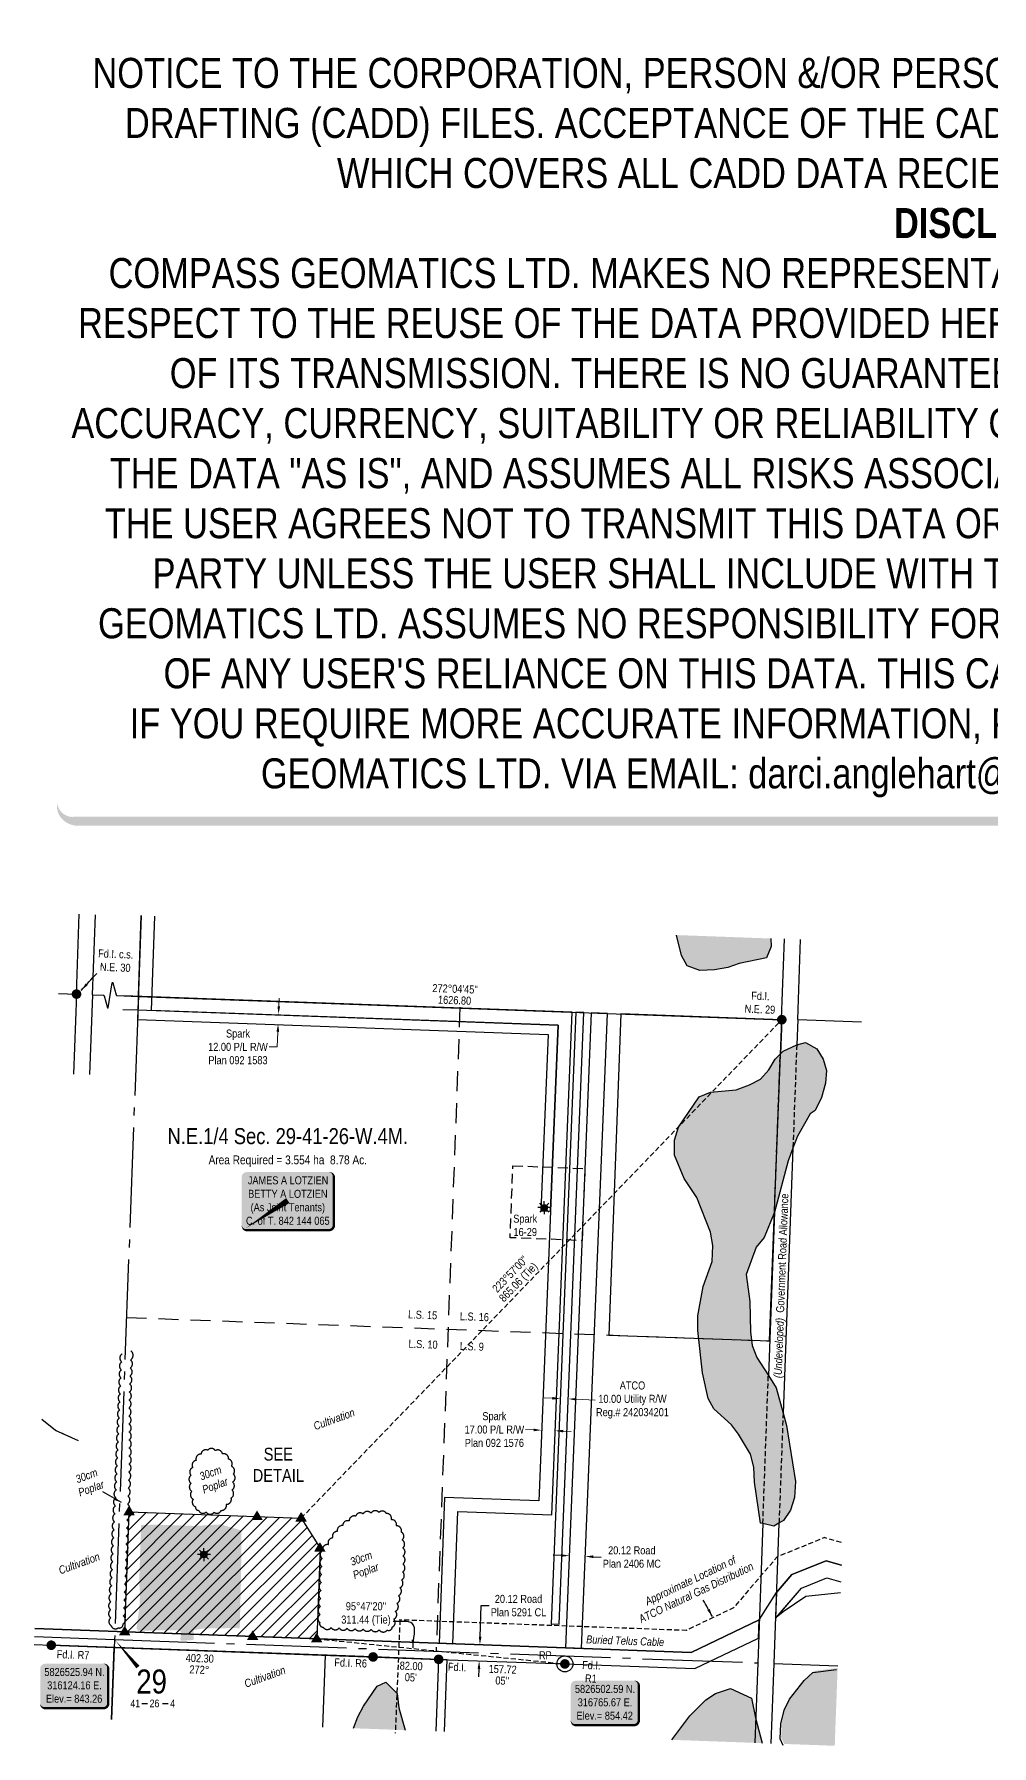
# Model space of a CAD drawing. Extents: x 316103 to 318495, y 5826400 to 5828539.
# Drawn here: x 316103 to 317299, y 5826400 to 5828539 of the extents above; entities that cross this region are included whole.
import ezdxf
from ezdxf.enums import TextEntityAlignment as Align

# ---------------------------------------------------------------- set-up
doc = ezdxf.new("R2010")
doc.units = 0
doc.header["$LTSCALE"] = 5
doc.header["$PDSIZE"] = 0.5
for name, pattern in [('0', [1, 1, 0]), ('foc-ACCESSROAD', [3.75, 2.5, -1.25]), ('foc-LSD', [8, 5, -3]), ('foc-QUARTERLINE', [33, 25, -3, 2, -3]), ('foc-TIELINE', [1.875, 1.25, -0.625]), ('foc-TRAV', [1.875, 1.25, -0.625]), ('foc-WHEELTRACKS', [2, 0.4, -1.6]), ('UG_PIPE', [1.875, 1.25, -0.625])]:
    doc.linetypes.add(name, pattern=pattern)
doc.layers.get('Defpoints').update_dxf_attribs({"color": 9})
for name, color, linetype in [('10', 1, 'Continuous'), ('35', 37, 'Continuous'), ('9', 3, 'Continuous'), ('AS-OWNER', 7, 'Continuous'), ('AS-PIPE-UG', 44, 'UG_PIPE'), ('AS-PIPE-UG-T', 44, 'Continuous'), ('AS-ROADS', 254, 'Continuous'), ('AS-TELUS', 224, 'foc-TEL'), ('BF_Hydro_Polygon', 7, 'Continuous'), ('C-SYMBOL', 7, 'Continuous'), ('C-WS-S', 8, 'Continuous'), ('CG-NOTES', 7, 'Continuous'), ('DETAIL-T', 7, 'Continuous'), ('F-RW', 190, 'Continuous'), ('F-WS', 190, 'foc-ACCESSROAD'), ('F-WS-S', 8, 'Continuous'), ('L-AREAREQUIRED', 7, 'Continuous'), ('L-BD', 7, 'Continuous'), ('L-DETAIL-T', 3, 'Continuous'), ('L-MON', 1, 'Continuous'), ('L-MON-T', 1, 'Continuous'), ('L-QSEC', 8, 'foc-QUARTERLINE'), ('L-ROAD-T', 7, 'Continuous'), ('L-SEC', 7, 'Continuous'), ('L-SECLBL', 7, 'Continuous'), ('L-SECTION-LSD', 7, 'foc-LSD'), ('L-TIE', 7, 'foc-TIELINE'), ('L-TITLEDB', 4, 'Continuous'), ('L-TITLEDB-T', 4, 'Continuous'), ('L-WATER-DASH', 7, 'foc-TRAV'), ('P-PROPOSED', 10, 'Continuous'), ('T-BUSH', 110, '0'), ('T-BUSH-T', 110, 'Continuous'), ('T-WATER', 160, 'Continuous'), ('T-WATER-H', 133, 'Continuous'), ('T-WATER-P3', 160, 'foc-WHEELTRACKS')]:
    doc.layers.add(name, color=color, linetype=linetype)
doc.layers.add('DISCLAIMER', color=7, linetype='Continuous', plot=False)
for name, color, linetype, lineweight in [('F-RW-T', 190, 'Continuous', 9), ('F-WS-T', 190, 'Continuous', 9), ('T-TEXT', 48, 'Continuous', 18)]:
    doc.layers.add(name, color=color, linetype=linetype, lineweight=lineweight)
doc.layers.add('P-PROPOSED-EXISTING-H', color=7, linetype='Continuous', true_color=0xffeebd)
doc.styles.add('100L', font='ARIALN.TTF', dxfattribs={"height": 11})
doc.styles.add('175L', font='ARIALN.TTF', dxfattribs={"height": 20})
doc.styles.add('80', font='ARIALN.TTF', dxfattribs={"height": 10})
doc.styles.add('80CG', font='ARIALN.TTF', dxfattribs={"height": 10})
doc.styles.add('80L', font='ARIALN.TTF', dxfattribs={"height": 10})
doc.styles.add('80LS', font='ARIALNI.TTF', dxfattribs={"height": 10})
doc.styles.add('foc-LtypeFont', font='ARIALN.TTF', dxfattribs={"height": 7.35})
doc.styles.add('SIMPLEX', font='ARIALN.TTF')
doc.linetypes.add('foc-TEL', pattern='A,2,-1,["T",foc-LtypeFont,S=0.2,R=0,X=-0.425,Y=-0.75],-1.24,8', length=12.24)
doc.linetypes.add('foc-TEL-NOLINE', pattern='A,0,-2,["T",foc-LtypeFont,S=0.2,R=0,X=-0.425,Y=-0.75],-10.24', length=12.24)
doc.linetypes.add('foc-TOPO-flowdirection-NOLINE', pattern='A,0,[">",foc-LtypeFont,S=0.3,R=0,X=0,Y=-0.945],-20,[">",foc-LtypeFont,S=0.3,R=0,X=0,Y=-0.945],0', length=20)
doc.dimstyles.new('Compass 5 000', dxfattribs={"dimscale": 5, "dimtxt": 9, "dimasz": 2, "dimexe": 0.2, "dimexo": 0.0625, "dimgap": 0.5, "dimtad": 0, "dimtih": 1, "dimtoh": 1, "dimzin": 0, "dimdsep": 46, "dimtxsty": '80CG', "dimcen": 0.1, "dimse1": 1, "dimse2": 1, "dimclrd": 256, "dimclrt": 256, "dimaunit": 1, "dimadec": 4, "dimazin": 0, "dimtfac": 0.06, "dimtofl": 0, "dimtmove": 0, "dimatfit": 1, "dimfxl": 0.2, "dimtolj": 1, "dimtzin": 0, "dimlwd": -1, "dimarcsym": 0})

# ---------------------------------------------------------------- blocks, each defined once
blk = doc.blocks.new('L-SECLBL')
at = {"layer": '9', "color": 7}
for p, q in [((-5.1, -27.8), (-12.3, -27.8)), ((20.7, -27.8), (13.5, -27.8))]:
    blk.add_line(p, q, dxfattribs=at)
at = {"layer": '10', "color": 2, "style": 'SIMPLEX'}
blk.add_attdef('SEC', text='', height=30, dxfattribs=at).set_placement((0, 0), align=Align.MIDDLE)
at = {"layer": '10', "color": 5, "style": '80L'}
blk.add_attdef('TWP', text='', height=9.5, dxfattribs=at).set_placement((-14.4, -27.4), align=Align.MIDDLE_RIGHT)
blk.add_attdef('RGE', text='', height=9.5, dxfattribs=at).set_placement((3.6, -27.4), align=Align.MIDDLE_CENTER)
blk.add_attdef('MER', text='', height=9.5, dxfattribs=at).set_placement((23.2, -27.4), align=Align.MIDDLE_LEFT)
blk = doc.blocks.new('*D473')
at = {"layer": 'Defpoints', "color": 0, "transparency": 16777216}
for p in [(316420.4, 5827313.9), (316407.5, 5827302.3), (316420, 5827301.9)]:
    blk.add_point(p, dxfattribs=at)
at = {"layer": 'F-RW-T', "transparency": 16777216}
for p, q in [((316408.3, 5827324.3), (316408.7, 5827334.3)), ((316407.2, 5827292.3), (316406.5, 5827273.5)), ((316406.5, 5827273.5), (316396.5, 5827273.5))]:
    blk.add_line(p, q, dxfattribs=at)
for points in [[(316406.7, 5827324.4), (316410, 5827324.2), (316408, 5827314.3)], [(316405.5, 5827292.4), (316408.8, 5827292.3), (316407.5, 5827302.3)]]:
    blk.add_solid(points, dxfattribs=at)
at = {"layer": 'F-RW-T', "transparency": 16777216, "insert": (316357.4, 5827273.5), "char_height": 10, "attachment_point": 5, "style": '80CG'}
blk.add_mtext('\\A1;Spark\\P12.00 P/L R/W\\PPlan 092 1583', dxfattribs=at)
blk = doc.blocks.new('*D474')
at = {"layer": 'Defpoints', "color": 0, "transparency": 16777216}
for p in [(316737.1, 5826805.8), (316754.1, 5826805.1), (316736.6, 5826794.6)]:
    blk.add_point(p, dxfattribs=at)
at = {"layer": 'F-RW-T', "transparency": 16777216}
for p, q in [((316726.7, 5826795), (316716.7, 5826795.4)), ((316763.6, 5826793.5), (316773.6, 5826793.1))]:
    blk.add_line(p, q, dxfattribs=at)
for points in [[(316726.7, 5826796.6), (316726.6, 5826793.3), (316736.6, 5826794.6)], [(316763.7, 5826795.1), (316763.5, 5826791.8), (316753.6, 5826793.9)]]:
    blk.add_solid(points, dxfattribs=at)
at = {"layer": 'F-RW-T', "transparency": 16777216, "insert": (316677.6, 5826795.4), "char_height": 10, "attachment_point": 5, "style": '80CG'}
blk.add_mtext('\\A1;Spark\\P17.00 P/L R/W\\PPlan 092 1576', dxfattribs=at)
blk = doc.blocks.new('*D475')
at = {"layer": 'Defpoints', "color": 0, "transparency": 16777216}
for p in [(316771.8, 5826653.6), (316791.9, 5826652.8), (316791.2, 5826636.9)]:
    blk.add_point(p, dxfattribs=at)
at = {"layer": 'L-TITLEDB-T', "transparency": 16777216}
for p, q in [((316761.2, 5826638.1), (316751.2, 5826638.6)), ((316801.2, 5826636.5), (316811.2, 5826636.1))]:
    blk.add_line(p, q, dxfattribs=at)
for points in [[(316761.2, 5826639.8), (316761.1, 5826636.5), (316771.1, 5826637.7)], [(316801.3, 5826638.2), (316801.2, 5826634.8), (316791.2, 5826636.9)]]:
    blk.add_solid(points, dxfattribs=at)
at = {"layer": 'L-TITLEDB-T', "transparency": 16777216, "insert": (316849.3, 5826636.1), "char_height": 10, "attachment_point": 5, "style": '80CG'}
blk.add_mtext('\\A1;20.12 Road\\PPlan 2406 MC', dxfattribs=at)
blk = doc.blocks.new('GAS')
h = blk.add_hatch(color=255)
h.dxf.hatch_style = 1
edge = h.paths.add_edge_path()
edge.add_arc((0, 0), 0.9, 0, 360)
for p, q in [((-0.81, 0), (-1.62, 0)), ((-0.57, 0.57), (-1.14, 1.14)), ((0, 0.81), (0, 1.62)), ((0.57, 0.57), (1.14, 1.14)), ((1.62, 0), (0.81, 0)), ((-0.57, -0.57), (-1.14, -1.14)), ((0, -0.81), (0, -1.62)), ((1.14, -1.14), (0.57, -0.57))]:
    blk.add_line(p, q)
blk.add_circle((0, 0), 0.8)
blk = doc.blocks.new('*U478')
h = blk.add_hatch(color=59)
edge = h.paths.add_edge_path()
edge.add_line((-51.5, -37), (51.5, -37))
edge.add_arc((51.5, -31), 6, 270, 360)
edge.add_line((57.5, -31), (57.5, 29.5))
edge.add_arc((51.5, 29.5), 6, 0, 90)
edge.add_line((51.5, 35.5), (-51.5, 35.5))
edge.add_arc((-51.5, 29.5), 6, 90, 180)
edge.add_line((-57.5, 29.5), (-57.5, -31))
edge.add_arc((-51.5, -31), 6, 180, 270)
at = {"color": 1, "flags": 128}
blk.add_lwpolyline([(-51.5, -37, 3, 3, 0), (51.5, -37, 3, 3, 0.414214), (57.5, -31, 3, 3, 0), (57.5, 29.5, 3, 0, 0.414214), (51.5, 35.5, 0, 0, 0), (-51.5, 35.5, 0, 0, 0.414214), (-57.5, 29.5, 0, 0, 0), (-57.5, -31, 0, 3, 0.414214)], format="xyseb", close=True, dxfattribs=at)
blk.add_lwpolyline([(-52.8, -34.8, 0, 7.5, 0), (0, 0, 0, 0, 0)], format="xyseb", dxfattribs=at)
at = {"color": 1, "style": '80'}
blk.add_attdef('ENTER_TEXT_001', (-36, -5), '', height=10, dxfattribs=at)
blk = doc.blocks.new('*D479')
at = {"layer": 'Defpoints', "color": 0, "transparency": 16777216}
for p in [(316760.6, 5826849.4), (316770.6, 5826849), (316770, 5826833.7)]:
    blk.add_point(p, dxfattribs=at)
at = {"layer": 'F-RW-T', "transparency": 16777216}
for p, q in [((316750, 5826834.5), (316740, 5826834.9)), ((316780, 5826833.3), (316803.6, 5826832.3))]:
    blk.add_line(p, q, dxfattribs=at)
for points in [[(316750.1, 5826836.2), (316749.9, 5826832.8), (316760, 5826834.1)], [(316780, 5826834.9), (316779.9, 5826831.6), (316770, 5826833.7)]]:
    blk.add_solid(points, dxfattribs=at)
at = {"layer": 'F-RW-T', "transparency": 16777216, "insert": (316850.1, 5826832.3), "char_height": 10, "attachment_point": 5, "style": '80CG'}
blk.add_mtext('\\A1;ATCO\\P10.00 Utility R/W\\PReg.# 242034201', dxfattribs=at)
blk = doc.blocks.new('fdia')
at = {"color": 255, "const_width": 1}
blk.add_lwpolyline([(-0.5, 0, 1), (0.5, 0, 1)], format="xyb", close=True, dxfattribs=at)
blk = doc.blocks.new('Fdiaa')
blk.add_blockref('fdia', (0, 0))
blk = doc.blocks.new('fdib')
at = {"color": 1, "const_width": 1.6}
blk.add_lwpolyline([(-0.4, 0, 1), (0.4, 0, 1)], format="xyb", close=True, dxfattribs=at)
at = {"color": 1}
blk.add_circle((0, 0), 0.8, dxfattribs=at)
blk = doc.blocks.new('Fdibb')
blk.add_blockref('fdib', (0, 0))
blk = doc.blocks.new('fdicc')
for name in ['Fdibb', 'Fdiaa']:
    blk.add_blockref(name, (0, 0))
blk = doc.blocks.new('FDI')
blk.add_blockref('fdicc', (0, 0))
blk = doc.blocks.new('STRIA')
blk.add_hatch(color=255).paths.add_polyline_path([(-0.04, 1.52), (-1.47, -0.87), (1.39, -0.87)])
blk = doc.blocks.new('STRIAA')
blk.add_blockref('STRIA', (0, 0))
blk = doc.blocks.new('STRIB')
at = {"color": 1}
blk.add_solid([(-1.12, -0.67), (-0.04, 1.13), (1.04, -0.67)], dxfattribs=at)
blk = doc.blocks.new('STRIBB')
blk.add_blockref('STRIB', (0, 0))
blk = doc.blocks.new('STRICC')
for name in ['STRIAA', 'STRIBB']:
    blk.add_blockref(name, (0, 0))
blk = doc.blocks.new('fdspike')
blk.add_blockref('STRICC', (0, 0))
blk = doc.blocks.new('TRIA')
blk.add_hatch(color=255).paths.add_polyline_path([(-0.04, 1.52), (-1.47, -0.87), (1.39, -0.87)])
blk = doc.blocks.new('TRIAA')
blk.add_blockref('TRIA', (0, 0))
blk = doc.blocks.new('TRIB')
at = {"color": 1}
blk.add_lwpolyline([(-1.12, -0.67), (-0.04, 1.13), (1.04, -0.67)], close=True, dxfattribs=at)
blk = doc.blocks.new('TRIBB')
blk.add_blockref('TRIB', (0, 0))
blk = doc.blocks.new('TRICC')
for name in ['TRIAA', 'TRIBB']:
    blk.add_blockref(name, (0, 0))
blk = doc.blocks.new('plspike')
blk.add_blockref('TRICC', (0, 0))
blk = doc.blocks.new('*D484')
at = {"layer": 'Defpoints', "color": 0, "transparency": 16777216}
for p in [(316658.7, 5826506.5), (316844.7, 5826519.8), (316844, 5826499.7)]:
    blk.add_point(p, dxfattribs=at)
at = {"layer": 'L-TITLEDB-T', "transparency": 16777216}
for p, q in [((316659.8, 5826536.6), (316661.2, 5826575.4)), ((316661.2, 5826575.4), (316671.2, 5826575.4)), ((316658.4, 5826496.5), (316658, 5826486.5))]:
    blk.add_line(p, q, dxfattribs=at)
for points in [[(316658.2, 5826536.6), (316661.5, 5826536.5), (316659.5, 5826526.6)], [(316656.7, 5826496.5), (316660, 5826496.4), (316658.7, 5826506.5)]]:
    blk.add_solid(points, dxfattribs=at)
at = {"layer": 'L-TITLEDB-T', "transparency": 16777216, "insert": (316707.8, 5826575.4), "char_height": 10, "attachment_point": 5, "style": '80CG'}
blk.add_mtext('\\A1;20.12 Road\\PPlan 5291 CL', dxfattribs=at)
blk = doc.blocks.new('RP')
at = {"layer": '35', "color": 3}
blk.add_circle((0, 0), 10, dxfattribs=at)
at = {"layer": '35', "color": 3, "style": '80'}
blk.add_attdef('RP_001', (-32.4, 5.8), '', height=10, dxfattribs=at)
blk = doc.blocks.new('*U506')
h = blk.add_hatch(color=254)
edge = h.paths.add_edge_path()
edge.add_line((-36.5, -28.5), (36.5, -28.5))
edge.add_arc((36.5, -22.5), 6, 270, 360)
edge.add_line((42.5, -22.5), (42.5, 21))
edge.add_arc((36.5, 21), 6, 0, 90)
edge.add_line((36.5, 27), (-36.5, 27))
edge.add_arc((-36.5, 21), 6, 90, 180)
edge.add_line((-42.5, 21), (-42.5, -22.5))
edge.add_arc((-36.5, -22.5), 6, 180, 270)
at = {"color": 1, "flags": 128}
blk.add_lwpolyline([(-36.5, -28.5, 3, 3, 0), (36.5, -28.5, 3, 3, 0.414214), (42.5, -22.5, 3, 3, 0), (42.5, 21, 3, 0, 0.414214), (36.5, 27, 0, 0, 0), (-36.5, 27, 0, 0, 0.414214), (-42.5, 21, 0, 0, 0), (-42.5, -22.5, 0, 3, 0.414214)], format="xyseb", close=True, dxfattribs=at)
blk.add_lwpolyline([(-39.5, -23.1, 0, 10, 0), (0, 0, 5, 5, 0)], format="xyseb", dxfattribs=at)
at = {"color": 1, "style": '80'}
blk.add_attdef('ENTER_TEXT_001', (-36, -5), '', height=10, dxfattribs=at)
blk = doc.blocks.new('Linebrk')
blk.add_lwpolyline([(0, 0.00175, -0.346152), (-0.00019, 0.0015), (-0.00314, 0.00055, 0.772575), (-0.00312, 0.00036), (0.00312, -0.00036, -0.772575), (0.00314, -0.00055), (0.00019, -0.0015, 0.346152), (0, -0.00175)], format="xyb")
blk = doc.blocks.new('Disclaimer_Legal')
at = {"layer": 'DISCLAIMER', "color": 254, "flags": 128}
blk.add_lwpolyline([(-3612.9, -1104.6, 37.5, 37.5, 0), (4096.1, -1104.6, 37.5, 37.5, 0.414214), (4171.1, -1029.6, 37.5, 37.5, 0), (4171.1, 2078.7, 37.5, 0, 0.414214), (4096.1, 2153.7, 0, 0, 0), (-3612.9, 2153.7, 0, 0, 0.414214), (-3687.9, 2078.7, 0, 0, 0), (-3687.9, -1029.6, 0, 37.5, 0.414214)], format="xyseb", close=True, dxfattribs=at)
at = {"layer": 'DISCLAIMER', "color": 254, "insert": (241.6, 533.9), "char_height": 125, "width": 7717.568, "attachment_point": 5, "style": '80'}
blk.add_mtext('NOTICE TO THE CORPORATION, PERSON &/OR PERSONS REGARDING THIS COMPUTER AIDED DESIGN AND DRAFTING (CADD) FILES. ACCEPTANCE OF THE CADD DATA IS BASED ON THE FOLLOWING DISCLAIMER WHICH COVERS ALL CADD DATA RECIEVED FROM COMPASS GEOMATICS LTD.\\P{\\fArial Narrow|b1|i0|c0|p34;DISCLAIMER}\\PCOMPASS GEOMATICS LTD. MAKES NO REPRESENTATION OR WARRANTIES, EXPRESS OR IMPLIED, WITH RESPECT TO THE REUSE OF THE DATA PROVIDED HEREWITH, REGARDLESS OF ITS FORMAT OR THE MEANS OF ITS TRANSMISSION. THERE IS NO GUARANTEE OR REPRESENTATION TO THE USER AS TO THE ACCURACY, CURRENCY, SUITABILITY OR RELIABILITY OF THIS DATA FOR ANY PURPOSE. THE USER ACCEPTS THE DATA "AS IS", AND ASSUMES ALL RISKS ASSOCIATED WITH ITS USE. BY ACCEPTANCE OF THIS DATA, THE USER AGREES NOT TO TRANSMIT THIS DATA OR PROVIDE ACCESS OR ANY PART OF IT TO ANOTHER PARTY UNLESS THE USER SHALL INCLUDE WITH THE DATA A COPY OF THIS DISCLAIMER. COMPASS GEOMATICS LTD. ASSUMES NO RESPONSIBILITY FOR ACTUAL OR CONSEQUENTIAL DAMAGE AS A RESULT OF ANY USER\'S RELIANCE ON THIS DATA. THIS CADD FILE IS FOR ILLUSTRATION PURPOSES ONLY.\\PIF YOU REQUIRE MORE ACCURATE INFORMATION, PLEASE CONTACT DARCI ANGLEHART AT COMPASS GEOMATICS LTD. VIA EMAIL: darci.anglehart@compassgeomatics.ca OR CELL: 506-961-7292', dxfattribs=at)

msp = doc.modelspace()

# ---------------------------------------------------------------- hatches: boundary and pattern name
at = {"layer": 'AS-ROADS'}
h = msp.add_hatch(color=256, dxfattribs=at)
h.dxf.hatch_style = 1
h.paths.add_polyline_path([(316236.357, 5826676.019), (316234.001, 5826604.017), (316235.109, 5826590.182), (316234.278, 5826574.132), (316230.678, 5826546.738), (316232.063, 5826544.247), (316284.949, 5826544.524), (316286.333, 5826541.203), (316285.502, 5826534.009), (316286.056, 5826531.519), (316301.795, 5826532.424), (316302.23, 5826545.019), (316317.331, 5826547.19), (316356.444, 5826547.299), (316359.613, 5826546.923), (316361.281, 5826613.046), (316361.656, 5826669.311), (316336.261, 5826676.946), (316304.012, 5826675.001), (316254.257, 5826676.578)])
at = {"layer": 'P-PROPOSED-EXISTING-H'}
h = msp.add_hatch(dxfattribs=at)
h.set_pattern_fill('ANSI31', color=256, scale=3.499597, style=0)
h.set_pattern_definition([(45, (36.415, 670.808), (-7.856819446, 7.856819446), [])])
h.paths.add_polyline_path([(316221.497, 5826692.606), (316436.33, 5826684.786), (316459.967, 5826647.055), (316455.855, 5826533.993), (316216.041, 5826542.722)])
at = {"layer": 'T-WATER-H'}
h = msp.add_hatch(color=256, dxfattribs=at)
h.dxf.hatch_style = 1
h.paths.add_polyline_path([(316905.241, 5827413.241), (316911.405, 5827387.862), (316918.41, 5827374.873), (316934.394, 5827368.89), (316952.372, 5827369.888), (316969.362, 5827372.895), (316983.339, 5827377.901), (317017.306, 5827384.906), (317023.291, 5827398.899), (317022.727, 5827408.956)])
h = msp.add_hatch(color=256, dxfattribs=at)
h.dxf.hatch_style = 1
h.paths.add_polyline_path([(317072.161, 5827189.779), (317056.362, 5827162.142), (317050.488, 5827146.95), (317044.385, 5827131.167), (317027.396, 5827067.138), (317014.456, 5827035.253), (317004.471, 5827023.258), (316992.296, 5826989.053), (316996.512, 5826955.326), (316997.528, 5826917.366), (316999.536, 5826900.375), (317005.531, 5826885.398), (317019.818, 5826862.803), (317029.528, 5826847.448), (317038.217, 5826816.064), (317042.527, 5826800.495), (317053.548, 5826730.568), (317052.557, 5826710.588), (317047.573, 5826694.606), (317038.589, 5826681.612), (317033.112, 5826678.416), (317026.603, 5826674.617), (317012.962, 5826677.919), (317010.11, 5826678.61), (317002.598, 5826729.556), (317001.59, 5826748.536), (316997.594, 5826764.515), (316982.592, 5826789.488), (316973.597, 5826801.465), (316951.608, 5826821.435), (316944.613, 5826834.423), (316937.61, 5826866.389), (316931.587, 5826919.337), (316931.579, 5826937.318), (316938.563, 5826974.28), (316949.539, 5827005.255), (316950.521, 5827025.235), (316947.523, 5827042.215), (316930.516, 5827085.168), (316914.524, 5827109.141), (316902.523, 5827138.105), (316902.515, 5827157.086), (316907.508, 5827173.069), (316933.462, 5827211.04), (316947.448, 5827217.046), (316979.417, 5827220.049), (316996.395, 5827226.056), (317009.871, 5827233.052), (317020.366, 5827245.047), (317028.351, 5827258.041), (317034.713, 5827264.408), (317038.336, 5827268.035), (317055.278, 5827276.09), (317066.301, 5827279.037), (317080.295, 5827271.043), (317088.291, 5827258.066), (317092.286, 5827244.078), (317091.293, 5827228.097), (317086.312, 5827210.105), (317078.328, 5827194.122)])
h = msp.add_hatch(color=256, dxfattribs=at)
h.dxf.hatch_style = 1
h.paths.add_polyline_path([(316514.207, 5826449.626), (316507.223, 5826436.633), (316501.813, 5826422.196), (316566.25, 5826419.851), (316558.169, 5826447.645), (316556.161, 5826465.624), (316542.164, 5826479.607), (316531.177, 5826474.602)])
h = msp.add_hatch(color=256, dxfattribs=at)
h.dxf.hatch_style = 1
h.paths.add_polyline_path([(317106.342, 5826497.547), (317076.63, 5826493.817), (317065.644, 5826483.822), (317047.673, 5826460.835), (317040.69, 5826446.851), (317036.697, 5826429.869), (317035.705, 5826410.877), (317039.841, 5826402.615), (317102.737, 5826400.326)])
h = msp.add_hatch(color=256, dxfattribs=at)
h.dxf.hatch_style = 1
h.paths.add_polyline_path([(317012.015, 5826403.628), (317003.963, 5826435.247), (316998.725, 5826459.824), (316972.738, 5826471.792), (316953.76, 5826465.794), (316941.774, 5826457.799), (316921.802, 5826437.811), (316899.452, 5826407.725)])

# ---------------------------------------------------------------- linework, layer by layer
at = {"layer": 'AS-PIPE-UG'}
msp.add_line((316559.593, 5826557.531), (316553.842, 5826415.942), dxfattribs=at)
at = {"layer": 'AS-PIPE-UG', "flags": 128}
msp.add_lwpolyline([(317110.998, 5826654.162), (317089.997, 5826660.363), (317030.801, 5826636.308), (316976.192, 5826572.64), (316917.003, 5826544.385), (316559.593, 5826557.531), (316559.263, 5826557.543)], dxfattribs=at)
at = {"layer": 'AS-TELUS', "linetype": 'foc-TEL-NOLINE', "flags": 128}
msp.add_lwpolyline([(316103.666, 5826546.813), (316766.399, 5826522.689), (316923.599, 5826516.971), (317008.497, 5826557.545), (317029.893, 5826591.71), (317049.12, 5826614.148), (317091.847, 5826631.53), (317111.099, 5826625.854)], dxfattribs=at)
at = {"layer": 'BF_Hydro_Polygon'}
msp.add_lwpolyline([(317038.502, 5826400.529), (317034.37, 5826408.793), (317035.37, 5826427.785), (317039.37, 5826444.765), (317046.359, 5826458.745), (317064.34, 5826481.725), (317075.33, 5826491.715), (317105.044, 5826495.432)], dxfattribs=at)
at = {"layer": 'F-RW', "flags": 128}
for points in [[(316236.529, 5827437.63), (316231.884, 5827307.714), (316744.705, 5827289.101), (316735.76, 5827068.869), (316747.748, 5827068.387), (316757.183, 5827300.655), (316249.323, 5827319.088), (316253.603, 5827437.008)], [(316213.515, 5827320.387), (316232.313, 5827319.705), (316757.183, 5827300.655), (316747.748, 5827068.387), (316733.451, 5826715.879), (316733.064, 5826706.387), (316615.397, 5826710.569), (316608.795, 5826528.388), (316625.809, 5826527.774), (316631.781, 5826692.978), (316749.363, 5826688.791), (316774.853, 5827317.023), (316249.939, 5827336.074), (316214.131, 5827337.374)], [(316604.826, 5826418.447), (316604.837, 5826418.6), (316608.067, 5826508.312), (316618.076, 5826507.952), (316614.86, 5826418.082)]]:
    msp.add_lwpolyline(points, dxfattribs=at)
msp.add_lwpolyline([(316758.572, 5826552.224), (316789.539, 5827316.49), (316779.546, 5827316.853), (316748.58, 5826552.587)], close=True, dxfattribs=at)
at = {"layer": 'F-WS', "flags": 128}
msp.add_lwpolyline([(316700.826, 5827125.078), (316790.742, 5827121.434), (316787.098, 5827031.518), (316697.183, 5827035.162)], close=True, dxfattribs=at)
at = {"layer": 'L-BD', "color": 5}
for p, q in [((316526.143, 5826511.292), (316124.156, 5826525.936)), ((316608.069, 5826508.298), (316526.143, 5826511.292))]:
    msp.add_line(p, q, dxfattribs=at)
at = {"layer": 'L-QSEC'}
for p, q in [((316232.993, 5827337.692), (316236.549, 5827437.629)), ((316232.993, 5827337.692), (316203.233, 5826533.127)), ((316103.294, 5826536.764), (316203.233, 5826533.127)), ((316203.233, 5826533.127), (316199.537, 5826433.197)), ((316203.233, 5826533.127), (317006.508, 5826503.894)), ((317026.609, 5826503.158), (317106.441, 5826500.232))]:
    msp.add_line(p, q, dxfattribs=at)
at = {"layer": 'L-SEC'}
for p, q in [((316155.703, 5827339.501), (316159.218, 5827439.44)), ((316175.807, 5827338.765), (316179.322, 5827438.707)), ((317036.339, 5827308.392), (317039.853, 5827408.331)), ((317056.443, 5827307.656), (317059.958, 5827407.598)), ((316133.021, 5827340.329), (316155.703, 5827339.501)), ((316155.703, 5827339.501), (316151.998, 5827239.582)), ((316175.807, 5827338.765), (316172.102, 5827238.845)), ((316175.807, 5827338.765), (316189.026, 5827338.285)), ((316206.482, 5827337.652), (316232.92, 5827336.692)), ((316232.92, 5827336.692), (317036.63, 5827307.522)), ((317036.63, 5827307.522), (317035.008, 5827264.704)), ((317056.443, 5827307.656), (317055.272, 5827276.088)), ((317056.443, 5827307.656), (317136.271, 5827304.732)), ((317050.483, 5827146.938), (317038.215, 5826816.07)), ((317027.393, 5827067.129), (317019.816, 5826862.806)), ((317012.961, 5826677.919), (317006.508, 5826503.894)), ((317033.111, 5826678.415), (317026.612, 5826503.149)), ((317006.508, 5826503.894), (317002.803, 5826403.963)), ((317026.612, 5826503.149), (317022.908, 5826403.232))]:
    msp.add_line(p, q, dxfattribs=at)
at = {"layer": 'L-SECLBL', "flags": 128}
msp.add_lwpolyline([(316203.233, 5826533.127, 0, 4.999, 0), (316232.412, 5826498.669, 0, 0, 0)], format="xyseb", dxfattribs=at)
at = {"layer": 'L-SECTION-LSD'}
for p, q in [((316634.666, 5827323.043), (316604.873, 5826518.511)), ((316218.114, 5826935.445), (317021.422, 5826906.144))]:
    msp.add_line(p, q, dxfattribs=at)
at = {"layer": 'L-TIE', "flags": 128}
msp.add_lwpolyline([(316455.855, 5826533.993), (316765.667, 5826502.585)], dxfattribs=at)
at = {"layer": 'L-TITLEDB', "flags": 128}
for points in [[(316798.632, 5827316.16), (316766.481, 5826522.683), (316786.583, 5826521.953), (316818.733, 5827315.43)], [(316835.488, 5827314.822), (316820.609, 5826913.448), (317021.422, 5826906.143), (317036.63, 5827307.522)]]:
    msp.add_lwpolyline(points, close=True, dxfattribs=at)
for points in [[(317111.099, 5826625.854), (317091.847, 5826631.53), (317049.12, 5826614.148), (317029.893, 5826591.71), (317028.696, 5826559.4), (317061.218, 5826597.354), (317092.909, 5826610.247), (317110.33, 5826605.111)], [(317109.822, 5826591.402), (317066.776, 5826586.936), (317038.241, 5826567.713), (317029.665, 5826560.534), (317061.218, 5826597.354), (317092.909, 5826610.247), (317110.33, 5826605.111)], [(316102.922, 5826526.709), (316124.156, 5826525.936), (316608.067, 5826508.312), (316765.667, 5826502.585), (316927.811, 5826496.691), (317007.656, 5826534.849), (317008.497, 5826557.545), (316923.599, 5826516.971), (316766.399, 5826522.689), (316103.666, 5826546.813)], [(316199.53, 5826433.197), (316202.856, 5826523.078), (316466.126, 5826513.473), (316462.769, 5826423.617)]]:
    msp.add_lwpolyline(points, dxfattribs=at)
at = {"layer": 'L-WATER-DASH', "flags": 128}
for points in [[(317055.272, 5827276.088), (317050.483, 5827146.938)], [(317027.393, 5827067.129), (317034.707, 5827264.403)], [(317012.962, 5826677.919), (317019.816, 5826862.806)], [(317038.215, 5826816.07), (317033.111, 5826678.415)]]:
    msp.add_lwpolyline(points, dxfattribs=at)
at = {"layer": 'P-PROPOSED', "flags": 128}
msp.add_lwpolyline([(316221.497, 5826692.606), (316436.33, 5826684.786), (316459.967, 5826647.055), (316455.855, 5826533.993), (316216.041, 5826542.722)], close=True, dxfattribs=at)
at = {"layer": 'T-BUSH', "flags": 128}
msp.add_lwpolyline([(316212.585, 5826889.852, 0.52056705), (316212.17, 5826879.862, 0.52056705), (316211.756, 5826869.871, 0.52056705), (316211.341, 5826859.881, 0.52056705), (316210.927, 5826849.891, 0.52056705), (316210.513, 5826839.901, 0.52056705), (316210.098, 5826829.91, 0.52056705), (316209.684, 5826819.92, 0.52056705), (316209.27, 5826809.93, 0.52056705), (316208.855, 5826799.94, 0.52056705), (316208.441, 5826789.949, 0.52056705), (316208.027, 5826779.959, 0.52056705), (316207.612, 5826769.969, 0.52056705), (316207.198, 5826759.979, 0.52056705), (316206.784, 5826749.988, 0.52056705), (316206.369, 5826739.998, 0.52056705), (316205.932, 5826730.009, 0.52056705), (316205.377, 5826720.025, 0.52056705), (316204.822, 5826710.042, 0.52056705), (316204.267, 5826700.059, 0.52056705), (316203.712, 5826690.075, 0.52056705), (316203.157, 5826680.092, 0.52056705), (316202.639, 5826670.106, 0.52056705), (316202.228, 5826660.116, 0.52056705), (316201.817, 5826650.126, 0.52056705), (316201.406, 5826640.135, 0.52056705), (316200.995, 5826630.145, 0.52056705), (316200.542, 5826620.156, 0.52056705), (316200.043, 5826610.17, 0.52056705), (316199.543, 5826600.184, 0.52056705), (316199.043, 5826590.197, 0.52056705), (316198.544, 5826580.211, 0.52056705), (316198.219, 5826570.223, 0.52056705), (316198.498, 5826560.228, 0.52056705), (316198.961, 5826550.33, 0.52056705), (316207.757, 5826547.632, 0.52056705), (316213.978, 5826552.569, 0.52056705), (316214.261, 5826562.564, 0.52056705), (316214.638, 5826572.555, 0.52056705), (316215.015, 5826582.547, 0.52056705), (316215.391, 5826592.539, 0.52056705), (316215.768, 5826602.531, 0.52056705), (316216.145, 5826612.522, 0.52056705), (316216.522, 5826622.514, 0.52056705), (316216.899, 5826632.506, 0.52056705), (316217.276, 5826642.498, 0.52056705), (316217.653, 5826652.489, 0.52056705), (316218.029, 5826662.481, 0.52056705), (316218.406, 5826672.473, 0.52056705), (316218.783, 5826682.465, 0.52056705), (316219.16, 5826692.456, 0.52056705), (316219.539, 5826702.448, 0.52056705), (316219.923, 5826712.44, 0.52056705), (316220.308, 5826722.431, 0.52056705), (316220.693, 5826732.422, 0.52056705), (316221.077, 5826742.414, 0.52056705), (316221.462, 5826752.405, 0.52056705), (316221.504, 5826762.403, 0.52056705), (316221.504, 5826772.402, 0.52056705), (316221.505, 5826782.401, 0.52056705), (316221.491, 5826792.4, 0.52056705), (316221.37, 5826802.398, 0.52056705), (316221.25, 5826812.396, 0.52056705), (316221.129, 5826822.394, 0.52056705), (316221.424, 5826832.387, 0.52056705), (316221.779, 5826842.38, 0.52056705), (316222.134, 5826852.373, 0.52056705), (316222.489, 5826862.365, 0.52056705), (316222.844, 5826872.358, 0.52056705), (316223.199, 5826882.35, 0.52056705), (316223.607, 5826893.815, 0.52056705)], format="xyb", dxfattribs=at)
for points in [[(316308.103, 5826694.657, 0.52056705), (316317.58, 5826692.315, 0.52056705), (316327.575, 5826692.044, 0.52056705), (316336.365, 5826694.447, 0.52056705), (316342.781, 5826702.116, 0.52056705), (316348.896, 5826709.91, 0.52056705), (316349.815, 5826719.867, 0.52056705), (316350.735, 5826729.823, 0.52056705), (316351.644, 5826739.779, 0.52056705), (316349.188, 5826749.471, 0.52056705), (316345.671, 5826758.508, 0.52056705), (316338.098, 5826765.037, 0.52056705), (316329.074, 5826769.064, 0.52056705), (316319.753, 5826769.683, 0.52056705), (316311.309, 5826764.728, 0.52056705), (316305.104, 5826756.89, 0.52056705), (316300.781, 5826747.875, 0.52056705), (316298.763, 5826738.153, 0.52056705), (316298.697, 5826728.228, 0.52056705), (316299.751, 5826718.287, 0.52056705), (316301.479, 5826708.439, 0.52056705), (316304.447, 5826698.929, 0.52056705)], [(316462.866, 5826644.212, 0.52056705), (316462.502, 5826634.22, 0.52056705), (316462.139, 5826624.228, 0.52056705), (316461.775, 5826614.235, 0.52056705), (316461.412, 5826604.243, 0.52056705), (316461.048, 5826594.251, 0.52056705), (316460.685, 5826584.259, 0.52056705), (316460.321, 5826574.266, 0.52056705), (316459.958, 5826564.274, 0.52056705), (316459.594, 5826554.282, 0.52056705), (316463.783, 5826548.48, 0.52056705), (316473.771, 5826548.017, 0.52056705), (316483.759, 5826547.554, 0.52056705), (316493.747, 5826547.091, 0.52056705), (316503.735, 5826546.628, 0.52056705), (316513.723, 5826546.164, 0.52056705), (316523.712, 5826545.701, 0.52056705), (316533.7, 5826545.238, 0.52056705), (316543.688, 5826544.775, 0.52056705), (316550.177, 5826548.774, 0.52056705), (316552.109, 5826558.584, 0.52056705), (316554.04, 5826568.395, 0.52056705), (316555.972, 5826578.205, 0.52056705), (316557.904, 5826588.016, 0.52056705), (316559.835, 5826597.826, 0.52056705), (316561.767, 5826607.637, 0.52056705), (316563.231, 5826617.496, 0.52056705), (316563.365, 5826627.494, 0.52056705), (316563.498, 5826637.492, 0.52056705), (316563.357, 5826647.48, 0.52056705), (316562.498, 5826657.442, 0.52056705), (316561.445, 5826667.326, 0.52056705), (316555.154, 5826675.098, 0.52056705), (316548.863, 5826682.87, 0.52056705), (316542.573, 5826690.642, 0.52056705), (316533.498, 5826691.835, 0.52056705), (316523.539, 5826690.94, 0.52056705), (316513.58, 5826690.046, 0.52056705), (316504.372, 5826687.163, 0.52056705), (316496.307, 5826681.253, 0.52056705), (316488.242, 5826675.342, 0.52056705), (316481.424, 5826668.216, 0.52056705), (316475.721, 5826660.003, 0.52056705), (316470.309, 5826651.623, 0.52056705)]]:
    msp.add_lwpolyline(points, format="xyb", close=True, dxfattribs=at)
at = {"layer": 'T-WATER'}
for points in [[(317022.727, 5827408.956), (317023.291, 5827398.899), (317017.306, 5827384.906), (316983.339, 5827377.901), (316969.362, 5827372.895), (316952.372, 5827369.888), (316934.394, 5827368.89), (316918.41, 5827374.873), (316911.405, 5827387.862), (316905.241, 5827413.241)], [(316501.813, 5826422.196), (316507.223, 5826436.633), (316514.207, 5826449.626), (316531.177, 5826474.602), (316542.164, 5826479.607), (316556.161, 5826465.624), (316558.169, 5826447.645), (316566.25, 5826419.851)], [(316899.452, 5826407.725), (316921.802, 5826437.811), (316941.774, 5826457.799), (316953.76, 5826465.794), (316972.738, 5826471.792), (316998.725, 5826459.824), (317003.963, 5826435.247), (317012.015, 5826403.628)]]:
    msp.add_lwpolyline(points, dxfattribs=at)
msp.add_lwpolyline([(317072.161, 5827189.779), (317056.362, 5827162.142), (317050.488, 5827146.95), (317044.385, 5827131.167), (317027.396, 5827067.138), (317014.456, 5827035.253), (317004.471, 5827023.258), (316992.296, 5826989.053), (316996.512, 5826955.326), (316997.528, 5826917.366), (316999.536, 5826900.375), (317005.531, 5826885.398), (317019.818, 5826862.803), (317029.528, 5826847.448), (317038.217, 5826816.064), (317042.527, 5826800.495), (317053.548, 5826730.568), (317052.557, 5826710.588), (317047.573, 5826694.606), (317038.589, 5826681.612), (317033.112, 5826678.416), (317026.603, 5826674.617), (317012.962, 5826677.919), (317010.11, 5826678.61), (317002.598, 5826729.556), (317001.59, 5826748.536), (316997.594, 5826764.515), (316982.592, 5826789.488), (316973.597, 5826801.465), (316951.608, 5826821.435), (316944.613, 5826834.423), (316937.61, 5826866.389), (316931.587, 5826919.337), (316931.579, 5826937.318), (316938.563, 5826974.28), (316949.539, 5827005.255), (316950.521, 5827025.235), (316947.523, 5827042.215), (316930.516, 5827085.168), (316914.524, 5827109.141), (316902.523, 5827138.105), (316902.515, 5827157.086), (316907.508, 5827173.069), (316933.462, 5827211.04), (316947.448, 5827217.046), (316979.417, 5827220.049), (316996.395, 5827226.056), (317009.871, 5827233.052), (317020.366, 5827245.047), (317028.351, 5827258.041), (317034.713, 5827264.408), (317038.336, 5827268.035), (317055.278, 5827276.09), (317066.301, 5827279.037), (317080.295, 5827271.043), (317088.291, 5827258.066), (317092.286, 5827244.078), (317091.293, 5827228.097), (317086.312, 5827210.105), (317078.328, 5827194.122)], close=True, dxfattribs=at)
at = {"layer": 'T-WATER-P3', "flags": 128}
msp.add_lwpolyline([(316158.248, 5826781.428), (316129.277, 5826794.42), (316112.229, 5826808.055)], dxfattribs=at)
at = {"layer": 'T-WATER-P3', "linetype": 'foc-TOPO-flowdirection-NOLINE', "flags": 128}
msp.add_lwpolyline([(316158.248, 5826781.428), (316129.277, 5826794.42), (316112.229, 5826808.055)], dxfattribs=at)

# ---------------------------------------------------------------- block references
at = {"xscale": 0.3, "yscale": 0.3, "zscale": 0.3}
msp.add_blockref('Disclaimer_Legal', (317237.815, 5827887.041), dxfattribs=at)
at = {"layer": '35', "color": 5, "xscale": 0.99988487, "yscale": 0.99988487, "zscale": 0.99988487}
msp.add_blockref('RP', (316765.667, 5826502.585), dxfattribs=at).add_auto_attribs({'RP_001': 'RP'})
at = {"layer": 'AS-OWNER', "color": 2}
ref = msp.add_blockref('*U478', (316419.631, 5827081.554), dxfattribs=dict(at, xscale=0.99988487, yscale=0.99988487, zscale=0.99988487))
ref.add_attrib('ENTER_TEXT_001', 'JAMES A LOTZIEN', (316369.671, 5827101.811), dxfattribs={"layer": '0', "color": 1, "height": 9.99885, "style": '80'})
ref.add_attrib('ENTER_TEXT_002', 'BETTY A LOTZIEN', (316370.039, 5827084.969), dxfattribs={"layer": '0', "color": 1, "height": 9.99885, "style": '80'})
ref.add_attrib('ENTER_TEXT_003', '(As Joint Tenants)', (316373.156, 5827068.133), dxfattribs={"layer": '0', "color": 1, "height": 9.99885, "style": '80'})
ref.add_attrib('ENTER_TEXT_004', 'C. of T. 842 144 065', (316367.373, 5827051.291), dxfattribs={"layer": '0', "color": 1, "height": 9.99885, "style": '80'})
at = {"layer": 'C-WS-S', "color": 2, "xscale": 4.999424349999996, "yscale": 4.999424349999996, "zscale": 4.999424349999996}
msp.add_blockref('GAS', (316314.854, 5826639.213), dxfattribs=at)
at = {"layer": 'CG-NOTES', "color": 5, "xscale": 4999.42435, "yscale": 4999.42435, "zscale": 0.99988487, "rotation": 87.92139768598015}
msp.add_blockref('Linebrk', (316197.754, 5827337.968), dxfattribs=at)
at = {"layer": 'DETAIL-T'}
ref = msp.add_blockref('*U506', (316152.907, 5826475.767), dxfattribs=dict(at, xscale=0.99988487, yscale=0.99988487, zscale=0.99988487))
ref.add_attrib('ENTER_TEXT_001', '5826525.94 N.', (316115.592, 5826487.538), dxfattribs={"layer": '0', "color": 1, "height": 9.99885, "style": '80'})
ref.add_attrib('ENTER_TEXT_002', '316124.16 E.', (316119.091, 5826470.832), dxfattribs={"layer": '0', "color": 1, "height": 9.99885, "style": '80'})
ref.add_attrib('ENTER_TEXT_003', 'Elev.= 843.26', (316117.536, 5826454.126), dxfattribs={"layer": '0', "color": 1, "height": 9.99885, "style": '80'})
ref = msp.add_blockref('*U506', (316815.559, 5826454.59), dxfattribs=dict(at, xscale=0.99988487, yscale=0.99988487, zscale=0.99988487))
ref.add_attrib('ENTER_TEXT_001', '5826502.59 N.', (316778.244, 5826466.361), dxfattribs={"layer": '0', "color": 1, "height": 9.99885, "style": '80'})
ref.add_attrib('ENTER_TEXT_002', '316765.67 E.', (316781.743, 5826449.655), dxfattribs={"layer": '0', "color": 1, "height": 9.99885, "style": '80'})
ref.add_attrib('ENTER_TEXT_003', 'Elev.= 854.42', (316780.218, 5826432.949), dxfattribs={"layer": '0', "color": 1, "height": 9.99885, "style": '80'})
at = {"layer": 'F-WS-S', "color": 2, "xscale": 5, "yscale": 5, "zscale": 5, "rotation": 0.024669839235259}
msp.add_blockref('GAS', (316739.912, 5827072.653), dxfattribs=at)
at = {"layer": 'L-MON', "color": 2}
for name, p, xscale, yscale, zscale in [('FDI', (316155.703, 5827339.501), 5, 5, 5), ('plspike', (316221.493, 5826692.598), 4.999424349999996, 4.999424349999996, 4.999424349999996), ('fdspike', (316381.367, 5826686.787), 4.999424349999996, 4.999424349999996, 4.999424349999996), ('plspike', (316436.329, 5826684.796), 4.999424349999996, 4.999424349999996, 4.999424349999996), ('plspike', (316459.955, 5826647.07), 4.999424349999996, 4.999424349999996, 4.999424349999996), ('fdspike', (316216.041, 5826542.721), 4.999424349999996, 4.999424349999996, 4.999424349999996), ('fdspike', (316375.906, 5826536.885), 4.999424349999996, 4.999424349999996, 4.999424349999996), ('FDI', (316124.156, 5826525.936), 5, 5, 5), ('plspike', (316455.863, 5826534.008), 4.999424349999996, 4.999424349999996, 4.999424349999996), ('FDI', (316526.143, 5826511.292), 5, 5, 5), ('FDI', (316608.069, 5826508.298), 5, 5, 5), ('FDI', (316765.667, 5826502.585), 5, 5, 5)]:
    msp.add_blockref(name, p, dxfattribs=dict(at, xscale=xscale, yscale=yscale, zscale=zscale))
at = {"layer": 'L-MON', "xscale": 5, "yscale": 5, "zscale": 5}
msp.add_blockref('FDI', (317036.63, 5827307.522), dxfattribs=at)
at = {"layer": 'L-SECLBL', "color": 3, "xscale": 0.99988487, "yscale": 0.99988487, "zscale": 0.99988487}
msp.add_blockref('L-SECLBL', (316249.535, 5826480.618), dxfattribs=at).add_auto_attribs({'SEC': '29', 'TWP': '41', 'RGE': '26', 'MER': '4'})

# ---------------------------------------------------------------- texts
at = {"layer": 'AS-PIPE-UG-T', "insert": (316926.01, 5826599.231), "char_height": 9.99885, "width": 156.41896, "attachment_point": 5, "rotation": 25.518137, "style": '80CG'}
msp.add_mtext('\\A1;{\\fArial Narrow|b0|i1|c0|p34;Approximate Location of ATCO Natural Gas Distribution }', dxfattribs=at)
at = {"layer": 'AS-TELUS', "linetype": 'foc-TEL-NOLINE', "insert": (316841.005, 5826531.478), "char_height": 9.99885, "width": 97.22387, "attachment_point": 5, "rotation": 357.916706, "style": '80CG'}
msp.add_mtext('\\A1;{\\fArial Narrow|b0|i1|c0|p34;Buried Telus Cable}', dxfattribs=at)
at = {"layer": 'C-SYMBOL', "color": 3, "style": '175L'}
msp.add_text('N.E.1/4 Sec. 29-41-26-W.4M.', height=19.9977, dxfattribs=at).set_placement((316419.631, 5827146.053), align=Align.BOTTOM_CENTER)
at = {"layer": 'F-WS-T', "insert": (316716.144, 5827050.509), "char_height": 9.9988, "width": 29.98059, "attachment_point": 5, "style": '80CG'}
msp.add_mtext('\\A1;Spark\\P16-29', dxfattribs=at)
at = {"layer": 'L-AREAREQUIRED', "color": 5, "style": '100L'}
msp.add_text('Area Required = 3.554 ha  8.78 Ac.', height=10.99873, dxfattribs=at).set_placement((316419.631, 5827123.555), align=Align.BOTTOM_CENTER)
at = {"layer": 'L-BD', "style": '80L'}
for s, p in [('272°04\'45"', (316628.445, 5827346.1)), ('1626.80', (316627.928, 5827331.861))]:
    msp.add_text(s, height=9.9988, rotation=357.921398, dxfattribs=at).set_placement(p, align=Align.MIDDLE_CENTER)
at = {"layer": 'L-BD', "color": 5, "style": '80L'}
for s, height, p in [('223°57\'00"', 9.9988, (316697.156, 5826989.583)), ('865.06 (Tie)', 9.99885, (316707.414, 5826979.695))]:
    msp.add_text(s, height=height, rotation=46.050438, dxfattribs=at).set_placement(p, align=Align.MIDDLE_CENTER)
for s, p in [('402.30', (316309.667, 5826509.688)), ('272°', (316309.149, 5826495.449)), ('82.00', (316573.734, 5826500.062)), ('157.72', (316687.961, 5826495.917)), ("05'", (316573.215, 5826485.823)), ("05''", (316687.443, 5826481.678))]:
    msp.add_text(s, height=9.9988, rotation=357.9154, dxfattribs=at).set_placement(p, align=Align.MIDDLE)
at = {"layer": 'L-BD', "insert": (316517.271, 5826579.657), "char_height": 9.99885, "width": 70.29411, "attachment_point": 2, "style": '80L'}
msp.add_mtext("95°47'20'' 311.44 (Tie)", dxfattribs=at)
at = {"layer": 'L-DETAIL-T', "insert": (316407.819, 5826751.371), "char_height": 15.9982, "width": 63.6288, "attachment_point": 5, "style": '80CG'}
msp.add_mtext('SEE DETAIL', dxfattribs=at)
at = {"layer": 'L-MON-T', "attachment_point": 5, "rotation": 357.918809, "style": '80CG'}
for s, insert, char_height, width in [('\\A1;Fd.I. c.s.\\PN.E. 30', (316204.436, 5827381.176), 9.99885, 43.05548), ('\\A1;Fd.I.\\PN.E. 29', (317009.621, 5827328.791), 9.9988, 43.05548), ('\\A1;Fd.I. R7', (316151.398, 5826514.015), 9.99885, 39.33831), ('\\A1;Fd.I. R6', (316498.114, 5826503.757), 9.99885, 40.3), ('\\A1;Fd.I.', (316631.142, 5826498.634), 9.9988, 22.04153), ('\\A1;Fd.I. R1', (316798.439, 5826492.634), 9.99885, 37.76277)]:
    msp.add_mtext(s, dxfattribs=dict(at, insert=insert, char_height=char_height, width=width))
at = {"layer": 'L-ROAD-T', "style": '80L'}
msp.add_text('Government Road Allowance', height=10, rotation=87.876484, dxfattribs=at).set_placement((317037.18, 5827015.862), align=Align.MIDDLE_CENTER)
at = {"layer": 'L-SECTION-LSD', "style": '100L'}
for s, p in [('L.S. 15', (316569.698, 5826934.381)), ('L.S. 10', (316570.246, 5826897.735))]:
    msp.add_text(s, height=9.9988, rotation=357.911003, dxfattribs=at).set_placement(p)
at = {"layer": 'T-BUSH-T', "char_height": 9.99885, "width": 34.20247, "attachment_point": 5, "rotation": 20, "style": '80CG'}
for insert in [(316171.599, 5826728.442), (316326.38, 5826731.992), (316514.604, 5826625.334)]:
    msp.add_mtext('\\A1;{\\fArial Narrow|b0|i1|c0|p34;30cm Poplar}', dxfattribs=dict(at, insert=insert))
at = {"layer": 'T-TEXT', "style": '80LS'}
msp.add_text('(Undeveloped)', height=10, rotation=87.876484, dxfattribs=at).set_placement((317032.786, 5826897.363), align=Align.MIDDLE_CENTER)
at = {"layer": 'T-TEXT', "char_height": 9.99885, "width": 53.29987, "attachment_point": 5, "rotation": 20, "style": '80CG'}
for insert in [(316477.399, 5826808.297), (316159.073, 5826628.172), (316390.913, 5826486.542)]:
    msp.add_mtext('\\A1;{\\fArial Narrow|b0|i1|c0|p34;Cultivation}', dxfattribs=dict(at, insert=insert))

# ---------------------------------------------------------------- dimensions: what is measured, and where the dimension line sits
at = {"layer": 'F-RW-T'}
for base, p1, p2, angle, text, picture, middle in [((316407.523, 5827302.329), (316420.416, 5827313.856), (316419.973, 5827301.868), 267.882255, 'Spark\\P12.00 P/L R/W\\PPlan 092 1583', '*D473', (316357.371, 5827273.505)), ((316769.976, 5826833.687), (316760.611, 5826849.371), (316770.602, 5826848.961), 357.655076, 'ATCO\\P10.00 Utility R/W\\PReg.# 242034201', '*D479', (316850.133, 5826832.31))]:
    dim = msp.add_linear_dim(base=base, p1=p1, p2=p2, angle=angle, text=text, dimstyle='Compass 5 000', dxfattribs=at)
    dim.commit()
    dim.dimension.update_dxf_attribs({"geometry": picture, "text_midpoint": middle, "dimtype": 161})
dim = msp.add_aligned_dim(p1=(316754.086, 5826805.091), p2=(316737.102, 5826805.787), distance=11.227, text='Spark\\P17.00 P/L R/W\\PPlan 092 1576', dimstyle='Compass 5 000', dxfattribs=at)
dim.commit()
dim.dimension.update_dxf_attribs({"geometry": '*D474', "text_midpoint": (316677.573, 5826795.389)})
at = {"layer": 'L-TITLEDB-T'}
dim = msp.add_aligned_dim(p1=(316771.794, 5826653.643), p2=(316791.892, 5826652.82), distance=-15.924, text='20.12 Road\\PPlan 2406 MC', dimstyle='Compass 5 000', dxfattribs=at)
dim.commit()
dim.dimension.update_dxf_attribs({"geometry": '*D475', "text_midpoint": (316849.344, 5826636.091)})
dim = msp.add_linear_dim(base=(316658.74, 5826506.472), p1=(316844.736, 5826519.84), p2=(316844.005, 5826499.737), angle=267.91812, text='20.12 Road\\PPlan 5291 CL', dimstyle='Compass 5 000', dxfattribs=at)
dim.commit()
dim.dimension.update_dxf_attribs({"geometry": '*D484', "text_midpoint": (316707.803, 5826575.433), "dimtype": 161})

# ---------------------------------------------------------------- leaders
at = {"layer": 'AS-PIPE-UG-T', "path_type": 1}
msp.add_leader([(316949.965, 5826561.805), (316938.552, 5826582.243)], dimstyle='Compass 5 000', override={"dimgap": 0.5, "dimtad": 0}, dxfattribs=at)
at = {"layer": 'L-BD', "path_type": 1}
msp.add_leader([(316576.141, 5826522.842), (316575.127, 5826553.226), (316551.145, 5826555.59)], dimstyle='Compass 5 000', override={"dimgap": 0.5, "dimtad": 0}, dxfattribs=at)
at = {"layer": 'L-MON-T', "path_type": 1}
msp.add_leader([(316161.576, 5827344.124), (316180.986, 5827365.34)], dimstyle='Compass 5 000', override={"dimgap": 0.5, "dimtad": 0}, dxfattribs=at)
at = {"layer": 'T-BUSH-T', "path_type": 1}
msp.add_leader([(316212.008, 5826704.09), (316188.748, 5826717.576)], dimstyle='Compass 5 000', override={"dimgap": 0.5, "dimtad": 0}, dxfattribs=at)

# ---------------------------------------------------------------- next in the draw order: texts
at = {"layer": 'L-SECTION-LSD', "char_height": 9.9988, "attachment_point": 1, "rotation": 357.911003, "style": '100L', "bg_fill": 3, "box_fill_scale": 1.15, "bg_fill_color": 256, "bg_fill_true_color": 256, "bg_fill_transparency": 0}
for s, insert, width in [('L.S. 16', (316634.711, 5826942.078), 36.65853), ('L.S. 9', (316634.711, 5826904.891), 30.29242)]:
    msp.add_mtext(s, dxfattribs=dict(at, insert=insert, width=width))

# ---------------------------------------------------------------- next in the draw order: linework, layer by layer
at = {"layer": 'L-TIE'}
msp.add_line((316436.329, 5826684.796), (317036.63, 5827307.522), dxfattribs=at)

doc.saveas('drawing.dxf')
